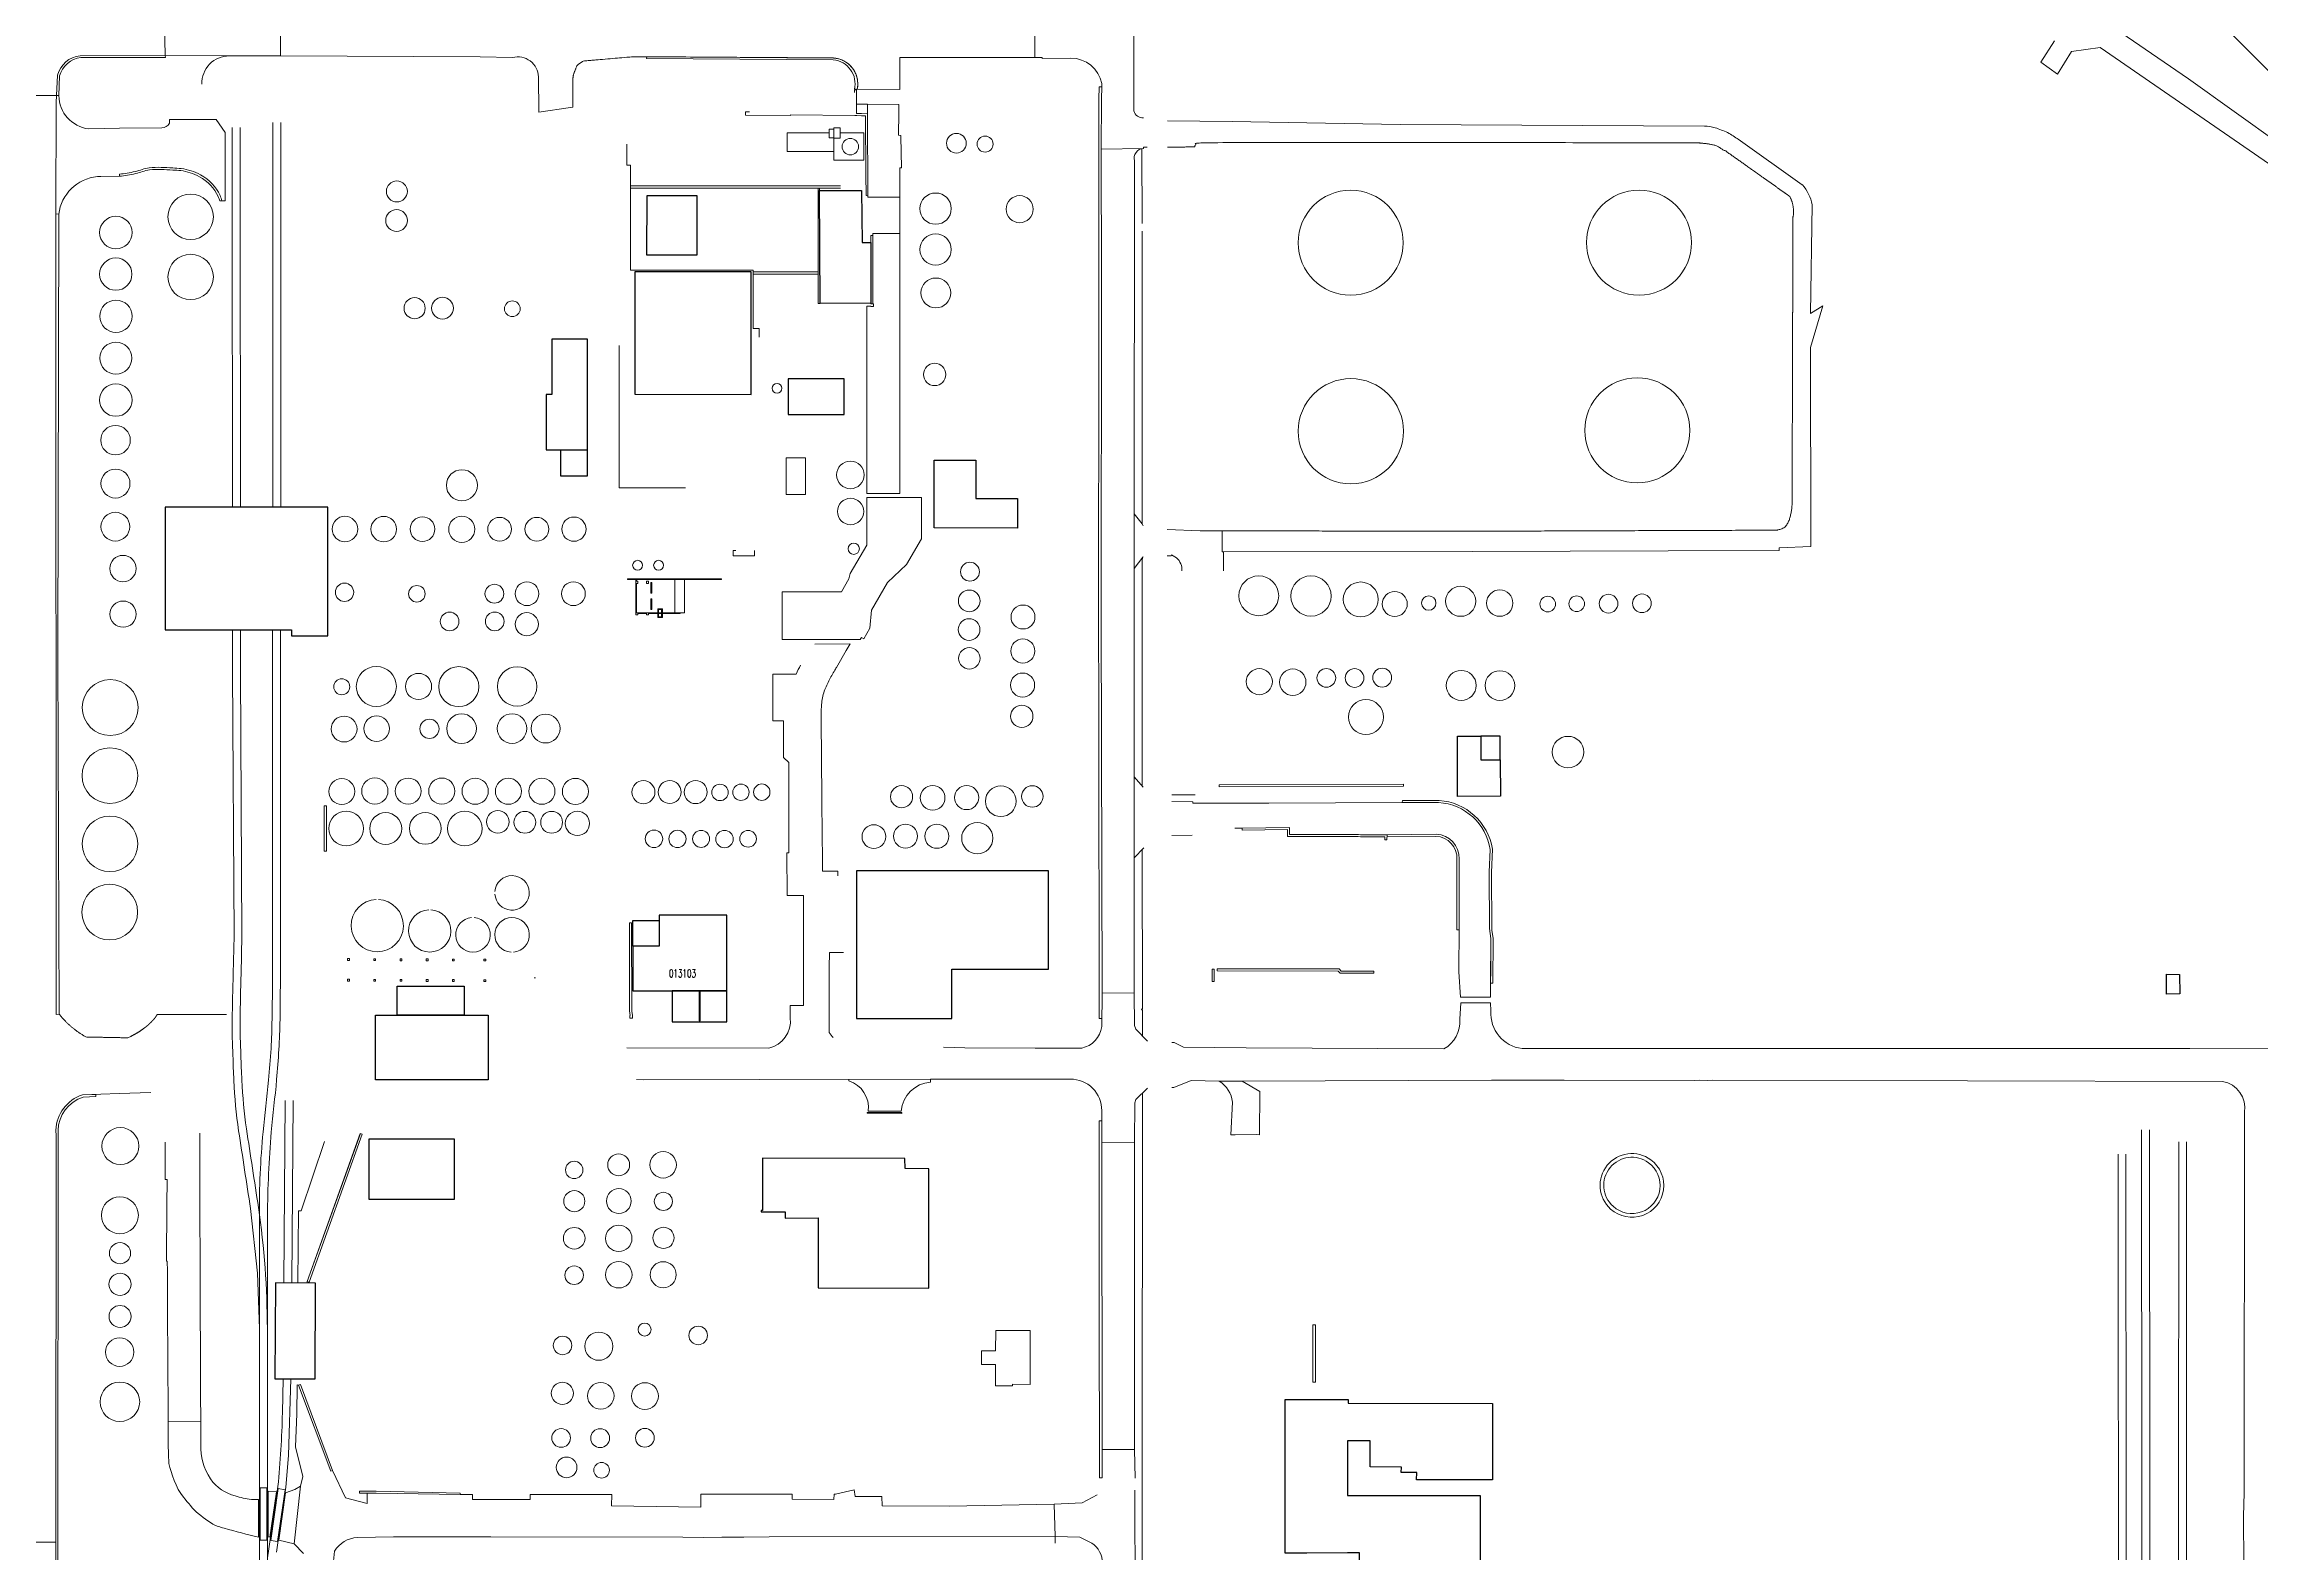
# Model space of a CAD drawing. Header units: millimetres. Extents: x 0 to 840, y 0 to 594.
# Drawn here: x 747.36 to 772.71, y 184.34 to 201.6 of the extents above; entities that cross this region are included whole.
import ezdxf

# ---------------------------------------------------------------- set-up
doc = ezdxf.new("R2010")
doc.units = ezdxf.units.MM
doc.layers.add('AC-0000-BESTAAND-co-06', color=1, linetype='Continuous')
doc.styles.add('Style-STANDARD', font='STANDARD.shx')

msp = doc.modelspace()

# ---------------------------------------------------------------- linework, layer by layer
at = {"layer": 'AC-0000-BESTAAND-co-06', "linetype": 'Continuous', "lineweight": 13, "transparency": 33554687}
for p, q in [((750.061, 201.467), (750.062, 201.831)), ((758.693, 201.814), (758.692, 201.449)), ((770.204, 201.395), (770.36, 201.639)), ((770.883, 201.562), (770.554, 201.518)), ((747.769, 201.47), (748.74, 201.473)), ((770.204, 201.395), (770.396, 201.257)), ((770.554, 201.518), (770.396, 201.257)), ((747.498, 201.013), (747.098, 201.013)), ((749.973, 196.303), (749.973, 200.707)), ((750.064, 196.303), (750.064, 200.707)), ((759.452, 200.401), (759.935, 200.408)), ((766.743, 200.513), (767.475, 199.992)), ((759.921, 196.11), (759.929, 196.093)), ((759.929, 196.093), (759.934, 196.094)), ((759.929, 195.73), (759.93, 195.734)), ((759.93, 195.734), (759.933, 195.734)), ((755.108, 195.482), (754.034, 195.482)), ((754.128, 195.473), (754.128, 195.069)), ((754.137, 195.473), (754.137, 195.453)), ((754.295, 195.482), (754.663, 195.482)), ((754.573, 195.473), (754.573, 195.093)), ((754.686, 195.093), (754.686, 195.473)), ((755.108, 195.482), (755.108, 195.473)), ((754.137, 195.429), (754.137, 195.093)), ((754.299, 195.439), (754.299, 195.317)), ((754.311, 195.439), (754.299, 195.439)), ((754.311, 195.317), (754.299, 195.317)), ((754.299, 195.254), (754.311, 195.254)), ((754.299, 195.254), (754.299, 195.132)), ((754.311, 195.439), (754.311, 195.317)), ((754.311, 195.254), (754.311, 195.132)), ((754.152, 195.093), (754.624, 195.093)), ((754.152, 195.084), (754.248, 195.084)), ((754.161, 195.093), (754.363, 195.093)), ((754.299, 195.141), (754.299, 195.196)), ((754.311, 195.132), (754.299, 195.132)), ((754.432, 195.138), (754.378, 195.138)), ((754.378, 195.138), (754.378, 195.093)), ((754.378, 195.084), (754.378, 195.039)), ((754.378, 195.039), (754.432, 195.039)), ((754.423, 195.099), (754.423, 195.093)), ((754.432, 195.093), (754.432, 195.138)), ((754.432, 195.039), (754.432, 195.084)), ((754.624, 195.093), (754.686, 195.093)), ((755.817, 193.856), (755.697, 193.856)), ((755.817, 193.856), (755.817, 193.436)), ((755.817, 193.436), (755.879, 193.377)), ((755.879, 193.377), (755.879, 192.345)), ((760.492, 192.545), (760.26, 192.544)), ((763.546, 190.981), (763.564, 190.693)), ((759.463, 190.74), (759.831, 190.737)), ((763.564, 190.693), (763.909, 190.693)), ((756.564, 189.751), (756.565, 189.735)), ((757.501, 189.718), (757.501, 189.752)), ((761.266, 189.612), (761.064, 189.731)), ((750.115, 189.509), (750.1, 187.422)), ((750.206, 189.509), (750.191, 187.421)), ((761.265, 189.118), (761.266, 189.612)), ((759.46, 189.03), (759.834, 189.034)), ((749.798, 187.534), (749.719, 188.272)), ((750.261, 187.421), (750.266, 188.247)), ((749.149, 185.832), (748.776, 185.834)), ((759.463, 185.514), (759.833, 185.513)), ((758.913, 184.888), (758.925, 184.519)), ((747.492, 182.99), (747.491, 184.453))]:
    msp.add_line(p, q, dxfattribs=at)
at = {"layer": 'AC-0000-BESTAAND-co-06', "linetype": 'Continuous', "lineweight": 30, "transparency": 33554687}
for p, q in [((755.872, 197.769), (755.872, 197.364)), ((753.265, 196.958), (753.575, 196.958))]:
    msp.add_line(p, q, dxfattribs=at)
at = {"layer": 'AC-0000-BESTAAND-co-06', "linetype": 'Continuous', "lineweight": 0, "transparency": 33554687}
msp.add_line((752.981, 190.912), (752.965, 190.912), dxfattribs=at)
at = {"layer": 'AC-0000-BESTAAND-co-06', "linetype": 'Continuous', "lineweight": 13, "transparency": 33554687, "flags": 128}
for points in [[(759.937, 200.758, -0.36579), (759.827, 200.837), (759.827, 200.837), (759.828, 202.64), (759.82, 204.37)], [(747.498, 201.013), (747.51, 201.246), (747.51, 201.246, -0.311237), (747.769, 201.47)], [(749.163, 201.144, -0.430719), (749.475, 201.467), (749.475, 201.467), (750.061, 201.467), (752.345, 201.455), (752.717, 201.449), (752.717, 201.449, -0.480429), (753.014, 201.227), (753.014, 201.227), (753.014, 201.227), (753.017, 200.833), (753.017, 200.822), (753.379, 200.875)], [(759.459, 201.115), (759.459, 201.15, 0.366024), (759.105, 201.441), (759.105, 201.441), (758.779, 201.439), (758.779, 201.449), (757.15, 201.449), (757.15, 201.082)], [(759.459, 201.115), (759.457, 200.971), (759.452, 200.401), (759.455, 198.899), (759.456, 198.819), (759.452, 194.998), (759.463, 190.74), (759.458, 190.355), (759.458, 190.355, -0.332529), (759.23, 190.11), (759.23, 190.11), (758.698, 190.11), (757.893, 190.113), (757.65, 190.119)], [(747.867, 200.632, -0.374238), (747.525, 201.014), (747.525, 201.014), (747.498, 201.013), (747.496, 200.936), (747.492, 199.658), (747.493, 190.494), (747.53, 190.497)], [(749.391, 199.807), (749.427, 199.807), (749.427, 200.513), (749.43, 200.589), (749.324, 200.74), (748.791, 200.74), (748.791, 200.696), (748.791, 200.696, -0.218609), (748.705, 200.643), (748.705, 200.643), (748.221, 200.64), (747.867, 200.632)], [(759.984, 190.19), (759.848, 190.326), (759.834, 190.366), (759.831, 190.737), (759.829, 195.6), (759.829, 196.094), (759.832, 200.268), (759.832, 200.268, -0.466173), (759.935, 200.408)], [(747.492, 199.658), (747.524, 199.655), (747.524, 199.655, -0.352672), (747.966, 200.086)], [(760.207, 195.746), (760.252, 195.744), (760.256, 195.757), (760.315, 195.722), (760.315, 195.722, -0.231725), (760.377, 195.573)], [(756.013, 194.493, 0.031557), (755.963, 194.39), (755.963, 194.39), (755.89, 194.39), (755.697, 194.39), (755.697, 193.856)], [(763.909, 190.693), (763.911, 191.168), (763.913, 191.362), (763.897, 191.478), (763.894, 192.122), (763.905, 192.382), (763.905, 192.382, 0.350985), (763.314, 192.92), (763.314, 192.92), (762.898, 192.922), (761.369, 192.914)], [(762.724, 192.552), (763.288, 192.557), (763.288, 192.557, -0.413647), (763.548, 192.276), (763.548, 192.276), (763.547, 191.487), (763.546, 190.981)], [(752.514, 191.871), (752.514, 191.871), (752.514, 191.871, 0.374774), (752.699, 191.689), (752.699, 191.689), (752.729, 191.69), (752.729, 191.69, 2.154418), (752.514, 191.901), (752.514, 191.901), (752.514, 191.901)], [(754.025, 190.112), (755.649, 190.108), (755.649, 190.108, 0.379442), (755.895, 190.455)], [(763.568, 190.626), (763.556, 190.439), (763.556, 190.439, -0.283742), (763.375, 190.099), (763.375, 190.099), (761.112, 190.112), (760.394, 190.121), (760.287, 190.175), (760.259, 190.175)], [(763.908, 190.626), (763.913, 190.534), (763.913, 190.534, 0.401278), (764.269, 190.104), (764.269, 190.104), (771.908, 190.105), (773.248, 190.108), (780.008, 190.105), (781.375, 190.102), (782.119, 190.104), (782.119, 189.721), (782.095, 189.721), (782.095, 189.384)], [(756.565, 189.735, -0.361925), (756.786, 189.388), (756.786, 189.388), (757.164, 189.386), (757.164, 189.386, -0.376047), (757.501, 189.718)], [(758.701, 189.752), (759.099, 189.754), (759.099, 189.754, -0.423193), (759.458, 189.393), (759.458, 189.393), (759.46, 189.03), (759.463, 185.514), (759.462, 185.191)], [(772.536, 176.408), (772.532, 176.864), (772.532, 176.926), (772.535, 179.407), (772.532, 180.432), (772.537, 181.33), (772.533, 183.635), (772.525, 184.75), (772.532, 185.018), (772.535, 189.374), (772.535, 189.374, 0.406558), (772.284, 189.728), (772.284, 189.728), (766.446, 189.741), (766.388, 189.74), (766.294, 189.741), (766.236, 189.74), (764.75, 189.742), (763.918, 189.742), (761.064, 189.731), (760.801, 189.732), (760.484, 189.738), (760.284, 189.659), (760.259, 189.658)], [(760.801, 189.732, -0.239697), (760.954, 189.49), (760.954, 189.49), (760.936, 189.117)], [(747.492, 182.99), (747.491, 184.453), (747.494, 189.103), (747.492, 189.17), (747.492, 189.17), (747.492, 189.17, -0.315855), (747.794, 189.573), (747.794, 189.573), (747.949, 189.578), (747.948, 189.554), (747.802, 189.549), (747.802, 189.549, 0.315855), (747.516, 189.166), (747.517, 189.069), (747.515, 184.453), (747.515, 184.453), (747.516, 182.99)], [(747.492, 189.17, -0.315855), (747.794, 189.573), (747.794, 189.573), (748.217, 189.588), (748.576, 189.602)], [(749.82, 186.901), (749.822, 188.191), (749.822, 188.191, -0.028792), (749.863, 189.15)], [(749.912, 186.9), (749.912, 188.193), (749.912, 188.193, -0.016421), (749.954, 189.148)], [(771.477, 173.69, -0.039725), (771.37, 175.162), (771.37, 175.162), (771.37, 175.44), (771.369, 176.685), (771.357, 189.175)], [(771.567, 173.703, -0.041676), (771.461, 175.162), (771.461, 175.162), (771.461, 175.44), (771.46, 176.682), (771.447, 189.175)], [(765.282, 188.267, -0.951323), (765.741, 188.831), (765.741, 188.831, -1.054319), (765.282, 188.267)], [(771.146, 176.018, -0.039257), (771.099, 176.7), (771.099, 176.7), (771.09, 188.893)], [(771.235, 176.028, -0.035788), (771.19, 176.719), (771.19, 176.719), (771.179, 188.893)], [(765.31, 188.298, -0.951508), (765.716, 188.797), (765.716, 188.797, -1.054525), (765.31, 188.298)], [(749.925, 184.35), (750.032, 185.091), (750.032, 185.091, 0.020675), (750.083, 185.934), (750.083, 185.934), (750.091, 186.323)], [(750.646, 184.006), (750.68, 184.35), (750.68, 184.35, -0.243491), (750.941, 184.507), (750.941, 184.507), (751.356, 184.514), (751.437, 184.513), (752.389, 184.514), (752.468, 184.513), (754.666, 184.509), (754.901, 184.508), (755.111, 184.51), (755.362, 184.512), (755.654, 184.516), (758.925, 184.519), (758.925, 184.442), (758.925, 184.519), (759.207, 184.511)], [(759.207, 184.511), (759.344, 184.442, -0.254235), (759.467, 184.215), (759.466, 184.215), (759.467, 184.109), (759.468, 183.984), (759.471, 181.014), (759.474, 178.044), (759.475, 176.396), (759.457, 176.193)]]:
    msp.add_lwpolyline(points, format="xyb", dxfattribs=at)
for points in [[(770.581, 203.535), (774.419, 199.68), (774.402, 199.51), (773.841, 199.872), (772.941, 200.459), (771.894, 201.204), (770.841, 201.928)], [(749.475, 201.467), (748.74, 201.473), (748.735, 201.834)], [(776.853, 197.692), (776.447, 197.899), (775.685, 198.342), (774.891, 198.827), (774.347, 199.211), (773.953, 199.465), (773.384, 199.84), (770.883, 201.562)], [(757.15, 201.082), (757.15, 201.449), (758.779, 201.449), (758.779, 201.439)], [(756.656, 200.786), (756.708, 200.783), (756.756, 200.781), (756.759, 200.108), (756.762, 199.868), (756.784, 199.867), (756.779, 200.806), (756.71, 200.807), (756.654, 200.81), (756.654, 201.081), (756.63, 201.081), (756.63, 201.05)], [(756.654, 201.081), (756.654, 200.914), (756.778, 200.914)], [(756.664, 201.085), (757.15, 201.082)], [(753.38, 200.875), (753.406, 200.879)], [(755.428, 200.826), (755.383, 200.826), (755.381, 200.788), (755.899, 200.784), (755.899, 200.792), (756.632, 200.786), (756.656, 200.786)], [(757.137, 200.912), (756.778, 200.914), (756.779, 200.806), (756.784, 199.867), (756.784, 199.851)], [(757.132, 200.559), (757.132, 200.586), (757.136, 200.788), (757.137, 200.912)], [(749.511, 196.303), (749.509, 199.791), (749.51, 200.647)], [(749.602, 196.303), (749.6, 199.79), (749.601, 200.647)], [(756.395, 200.531), (756.341, 200.531), (756.341, 200.585)], [(756.395, 200.644), (756.395, 200.372)], [(756.395, 200.525), (756.465, 200.525), (756.465, 200.585)], [(757.132, 200.559), (757.161, 200.558), (757.161, 200.544), (757.166, 200.188)], [(760.21, 200.724), (760.211, 200.724), (760.953, 200.717), (762.875, 200.683), (766.358, 200.663)], [(754.026, 200.459), (754.026, 200.217), (754.067, 200.217), (754.066, 199.015), (755.471, 199.015), (755.472, 198.977), (755.471, 198.346), (755.539, 198.346), (755.539, 198.249)], [(759.919, 200.408), (759.922, 199.549)], [(759.935, 200.408), (759.936, 200.422), (759.979, 200.422)], [(747.966, 200.086), (748.005, 200.087), (748.219, 200.09), (748.218, 200.114)], [(757.148, 199.85), (757.147, 200.187), (757.166, 200.188)], [(756.469, 199.979), (754.067, 199.979)], [(756.47, 199.955), (754.067, 199.955)], [(756.214, 199.955), (756.214, 198.633), (756.238, 198.633)], [(756.231, 199.955), (756.231, 199.925)], [(757.147, 199.436), (757.148, 199.85), (756.784, 199.851)], [(767.588, 199.764), (767.569, 198.518), (767.712, 198.608), (767.57, 198.131), (767.571, 195.852), (767.21, 195.836), (767.211, 195.807), (765.941, 195.803), (763.696, 195.794), (760.853, 195.789), (760.835, 195.79)], [(756.839, 199.411), (756.815, 199.411), (756.815, 199.333), (756.815, 198.636), (756.815, 198.628), (756.839, 198.628), (756.839, 199.411)], [(759.922, 199.463), (759.921, 196.11)], [(755.472, 198.994), (756.214, 198.994)], [(755.472, 198.97), (756.214, 198.97)], [(747.103, 198.038), (747.1, 190.447), (747.105, 189.546), (747.105, 189.377), (747.073, 189.343), (747.071, 184.453), (747.491, 184.453), (747.494, 189.103), (747.492, 189.17)], [(759.921, 196.11), (759.83, 196.227)], [(760.209, 196.047), (760.587, 196.03), (760.837, 196.03), (760.835, 195.79), (760.853, 195.789), (760.854, 195.574)], [(755.486, 195.745), (755.24, 195.745), (755.24, 195.805), (755.27, 195.805)], [(755.486, 195.805), (755.486, 195.745)], [(759.929, 195.73), (759.829, 195.6)], [(759.93, 195.734), (759.92, 195.697), (759.92, 193.108)], [(755.108, 195.473), (754.034, 195.473), (754.034, 195.482)], [(754.272, 195.084), (754.634, 195.084), (754.634, 195.093)], [(749.511, 194.896), (749.511, 194.567), (749.511, 194.423)], [(749.602, 194.896), (749.602, 194.567), (749.602, 194.423)], [(749.971, 194.896), (749.971, 194.585), (749.971, 194.424)], [(750.062, 194.896), (750.061, 194.582), (750.061, 194.424)], [(756.422, 194.466), (756.535, 194.661), (756.58, 194.737), (756.175, 194.735)], [(749.52, 190.96), (749.53, 191.396), (749.511, 194.423)], [(749.61, 190.96), (749.62, 191.396), (749.602, 194.423)], [(749.97, 190.946), (749.969, 191.645), (749.971, 194.424)], [(750.06, 190.944), (750.06, 191.645), (750.061, 194.424)], [(759.931, 193.096), (759.83, 193.213)], [(760.262, 193.008), (760.527, 193.008)], [(760.262, 192.934), (760.502, 192.93), (760.503, 192.912), (760.527, 192.912), (760.709, 192.914), (761.369, 192.914)], [(762.724, 192.552), (762.418, 192.552), (762.396, 192.555), (762.332, 192.556), (762.159, 192.556), (761.607, 192.556), (761.607, 192.636), (761.064, 192.628), (760.983, 192.627)], [(755.879, 192.345), (755.856, 192.345), (755.859, 191.856), (756.045, 191.855), (756.046, 191.353), (756.046, 190.596), (755.895, 190.596), (755.895, 190.455)], [(759.941, 192.4), (759.83, 192.286)], [(759.921, 192.38), (759.925, 190.56), (759.919, 190.559), (759.914, 190.546), (759.925, 190.546), (759.926, 190.248)], [(763.568, 190.626), (763.908, 190.626)], [(758.701, 189.752), (757.501, 189.752), (755.546, 189.749), (754.219, 189.747), (754.135, 189.75)], [(759.982, 189.649), (759.849, 189.52), (759.836, 189.481), (759.834, 189.034), (759.833, 185.513), (759.842, 185.184)], [(759.915, 176.208), (759.924, 189.593)], [(750.389, 187.43), (750.365, 187.439), (750.976, 189.133), (750.977, 189.133)], [(750.975, 189.131), (750.365, 187.439), (750.365, 187.42)], [(750.977, 189.133), (750.997, 189.123), (750.389, 187.43)], [(759.429, 189.278), (759.459, 189.278)], [(759.459, 189.278), (759.429, 189.278), (759.431, 187.171), (759.432, 185.191), (759.462, 185.191)], [(760.936, 189.117), (760.984, 189.117), (761.224, 189.12), (761.265, 189.118)], [(750.266, 188.247), (750.297, 188.247), (750.564, 189.038)], [(771.782, 189.037), (771.781, 184.532), (771.783, 183.082)], [(771.874, 183.081), (771.873, 184.535), (771.873, 189.037)], [(749.825, 158.685), (749.825, 164.221), (749.83, 165.158), (749.833, 166.091), (749.824, 175.935), (749.823, 175.983), (749.822, 176.068), (749.819, 177.378), (749.819, 177.558), (749.818, 178.955), (749.82, 182.938), (749.82, 186.901), (749.798, 187.534)], [(749.916, 158.685), (749.915, 164.218), (749.921, 165.163), (749.922, 166.085), (749.913, 175.936), (749.914, 175.98), (749.913, 176.068), (749.91, 177.563), (749.91, 178.851), (749.909, 178.955), (749.912, 182.938), (749.912, 186.9)], [(750.016, 184.337), (750.122, 185.081), (750.154, 185.444), (750.181, 186.323)], [(750.318, 185.206), (750.233, 185.545), (750.247, 185.924), (750.254, 186.253), (750.268, 186.252), (750.636, 185.266), (750.658, 185.275)], [(750.658, 185.275), (750.291, 186.26), (750.268, 186.252), (750.636, 185.266), (750.658, 185.275)], [(749.905, 184.476), (749.829, 184.476), (749.828, 185.074), (749.906, 185.074), (749.905, 184.476)], [(750.028, 184.46), (749.952, 184.473), (750.035, 185.066), (750.113, 185.053), (750.028, 184.46)], [(750.318, 185.206), (750.292, 185.095), (750.226, 185.055), (750.12, 185.017), (750.041, 184.475), (750.216, 184.434), (750.325, 184.324)], [(750.216, 184.434), (750.292, 185.095)], [(759.407, 184.994), (759.234, 184.902), (758.913, 184.888), (757.718, 184.866), (756.946, 184.869), (756.944, 184.975), (756.639, 184.975), (756.625, 185.052), (756.412, 185.001), (756.396, 185.001), (756.395, 184.942), (755.917, 184.944), (755.917, 185.001), (754.87, 185.001), (754.872, 184.855), (753.849, 184.868), (753.852, 185), (752.919, 185), (752.919, 184.941), (752.258, 184.942), (752.259, 185), (752.119, 185), (751.156, 185.015), (751.052, 185.014), (751.054, 184.895), (750.804, 184.959), (750.658, 185.275)], [(749.941, 184.512), (749.921, 184.515), (749.919, 185.037), (750.015, 185.031), (749.941, 184.512)], [(752.119, 185), (751.156, 185.015), (751.052, 185.014), (750.967, 185.013), (750.965, 185.038), (751.051, 185.038), (751.157, 185.038), (752.119, 185.015), (752.119, 185)], [(759.961, 175.968), (759.915, 175.968), (759.915, 176.208), (759.833, 176.208), (759.835, 176.591), (759.84, 180.26), (759.842, 183.859), (759.837, 184.987), (759.838, 185.047)]]:
    msp.add_lwpolyline(points, dxfattribs=at)
for points in [[(747.778, 201.448), (748.745, 201.449), (748.74, 201.473), (747.769, 201.47), (747.769, 201.47, 0.311237), (747.51, 201.246), (747.51, 201.246), (747.498, 201.013), (747.525, 201.014), (747.533, 201.238), (747.533, 201.238, -0.311237), (747.778, 201.448)], [(756.661, 201.085), (756.628, 201.085, 0.458754), (756.387, 201.423), (756.387, 201.423), (754.251, 201.437), (754.254, 201.458), (756.389, 201.443), (756.389, 201.443, -0.460741)], [(763.905, 192.382, 0.350985), (763.314, 192.92), (763.314, 192.92), (762.898, 192.922), (762.9, 192.943), (763.319, 192.944), (763.319, 192.944, -0.350985), (763.929, 192.387), (763.929, 192.387), (763.918, 192.121), (763.921, 191.48), (763.924, 191.461), (763.937, 191.363), (763.933, 190.852), (763.909, 190.852), (763.913, 191.362), (763.897, 191.478), (763.894, 192.122), (763.905, 192.382), (763.905, 192.382)], [(763.283, 192.533, -0.413647), (763.524, 192.272), (763.524, 192.272), (763.523, 191.487), (763.523, 191.462), (763.547, 191.462), (763.547, 191.487), (763.548, 192.276), (763.548, 192.276, 0.413647), (763.288, 192.557), (763.288, 192.557), (762.724, 192.552), (762.724, 192.528), (763.283, 192.533), (763.283, 192.533)]]:
    msp.add_lwpolyline(points, format="xyb", close=True, dxfattribs=at)
at = {"layer": 'AC-0000-BESTAAND-co-06', "linetype": 'Continuous', "lineweight": 0, "transparency": 33554687, "flags": 128}
for points in [[(759.459, 190.449), (759.429, 190.449), (759.425, 193.858), (759.425, 193.918), (759.422, 195.123), (759.425, 198.039), (759.427, 200.971), (759.429, 201.115), (759.459, 201.115)], [(753.936, 198.153), (753.936, 196.521), (754.273, 196.524), (754.573, 196.524), (754.696, 196.523)]]:
    msp.add_lwpolyline(points, dxfattribs=at)
at = {"layer": 'AC-0000-BESTAAND-co-06', "linetype": 'Continuous', "lineweight": 13, "transparency": 33554687, "flags": 128}
for points in [[(755.858, 200.585), (756.341, 200.585), (756.341, 200.63), (756.395, 200.63), (756.395, 200.644), (756.465, 200.644), (756.465, 200.585), (756.738, 200.585), (756.738, 200.273), (756.395, 200.273), (756.395, 200.372), (755.858, 200.372)], [(747.492, 199.658), (747.524, 199.655), (747.514, 194.662), (747.514, 194.589), (747.53, 190.497), (747.493, 190.494)], [(756.839, 199.436), (757.147, 199.436), (757.147, 196.458), (756.769, 196.458), (756.769, 198.603), (756.816, 198.603), (756.816, 198.598), (756.846, 198.598), (756.846, 198.628), (756.839, 198.628)], [(756.068, 196.866), (755.848, 196.866), (755.848, 196.448), (756.068, 196.448)], [(757.398, 196.411), (756.769, 196.411), (756.769, 195.866), (756.582, 195.543), (756.566, 195.48), (756.481, 195.333), (755.802, 195.333), (755.802, 194.785), (756.693, 194.785), (756.708, 194.81), (756.735, 194.795), (756.805, 194.915), (756.824, 195.123), (757.009, 195.439), (757.224, 195.647), (757.398, 195.939)], [(754.128, 195.429), (754.152, 195.429), (754.152, 195.453), (754.128, 195.453)], [(754.248, 195.429), (754.272, 195.429), (754.272, 195.453), (754.248, 195.453)], [(754.128, 195.069), (754.152, 195.069), (754.152, 195.093), (754.128, 195.093)], [(754.248, 195.069), (754.272, 195.069), (754.272, 195.093), (754.248, 195.093)], [(754.387, 195.093), (754.423, 195.093), (754.423, 195.129), (754.387, 195.129)], [(754.387, 195.048), (754.423, 195.048), (754.423, 195.084), (754.387, 195.084)], [(750.561, 192.363), (750.586, 192.363), (750.586, 192.883), (750.561, 192.883)], [(761.064, 192.604), (761.583, 192.612), (761.583, 192.532), (762.182, 192.532), (762.309, 192.532), (762.394, 192.531), (762.418, 192.528), (762.699, 192.529), (762.699, 192.494), (762.723, 192.494), (762.724, 192.552), (762.418, 192.552), (762.396, 192.555), (762.332, 192.556), (762.159, 192.556), (761.607, 192.556), (761.607, 192.636), (761.064, 192.628)], [(754.091, 190.452), (754.06, 190.452), (754.06, 190.482), (754.063, 190.482), (754.056, 190.534), (754.055, 191.545), (754.079, 191.545), (754.081, 190.533), (754.088, 190.482), (754.091, 190.482)], [(750.829, 191.133), (750.85, 191.133), (750.85, 191.112), (750.829, 191.112)], [(750.829, 190.897), (750.85, 190.897), (750.85, 190.876), (750.829, 190.876)], [(751.129, 191.132), (751.15, 191.132), (751.15, 191.111), (751.129, 191.111)], [(751.129, 190.896), (751.15, 190.896), (751.15, 190.875), (751.129, 190.875)], [(751.429, 191.131), (751.45, 191.131), (751.45, 191.11), (751.429, 191.11)], [(751.429, 190.895), (751.45, 190.895), (751.45, 190.874), (751.429, 190.874)], [(751.729, 191.13), (751.75, 191.13), (751.75, 191.109), (751.729, 191.109)], [(751.729, 190.894), (751.75, 190.894), (751.75, 190.873), (751.729, 190.873)], [(752.029, 191.129), (752.05, 191.129), (752.05, 191.108), (752.029, 191.108)], [(752.029, 190.893), (752.05, 190.893), (752.05, 190.872), (752.029, 190.872)], [(752.389, 191.128), (752.41, 191.128), (752.41, 191.107), (752.389, 191.107)], [(752.389, 190.892), (752.41, 190.892), (752.41, 190.871), (752.389, 190.871)], [(760.723, 191.013), (760.747, 191.013), (760.747, 190.872), (760.723, 190.872)], [(762.572, 190.99), (762.572, 190.966), (762.188, 190.967), (762.164, 190.991), (760.778, 190.992), (760.778, 191.016), (762.174, 191.015), (762.198, 190.991)], [(757.17, 189.37), (756.774, 189.373), (756.774, 189.372), (756.774, 189.364), (756.774, 189.364), (757.17, 189.361), (757.17, 189.361), (757.17, 189.37)], [(758.639, 186.877), (758.246, 186.877), (758.245, 186.644), (758.083, 186.644), (758.082, 186.487), (758.245, 186.488), (758.242, 186.261), (758.242, 186.242), (758.248, 186.242), (758.437, 186.242), (758.437, 186.261), (758.638, 186.26), (758.639, 186.263)], [(761.906, 186.283), (761.876, 186.283), (761.876, 186.943), (761.906, 186.943)]]:
    msp.add_lwpolyline(points, close=True, dxfattribs=at)
at = {"layer": 'AC-0000-BESTAAND-co-06', "linetype": 'Continuous', "lineweight": 30, "transparency": 33554687, "flags": 128}
for points in [[(754.255, 199.187), (754.256, 199.871), (754.827, 199.871), (754.826, 199.187), (754.255, 199.187)], [(756.815, 199.333), (756.815, 198.636), (756.238, 198.633), (756.231, 199.925), (756.47, 199.926), (756.711, 199.927), (756.719, 199.333), (756.815, 199.333)], [(754.116, 198.995), (754.117, 197.595), (755.447, 197.593), (755.447, 198.994), (754.116, 198.995)], [(755.872, 197.364), (756.512, 197.364), (756.512, 197.769), (755.872, 197.769)], [(758.493, 196.402), (758.493, 196.063), (757.543, 196.066), (757.542, 196.403), (757.541, 196.841), (758.018, 196.84), (758.018, 196.402), (758.493, 196.402)], [(748.742, 194.896), (750.188, 194.896), (750.188, 194.83), (750.604, 194.83), (750.604, 196.303), (748.742, 196.303), (748.742, 194.896)], [(763.798, 193.68), (763.798, 193.41), (764.019, 193.41), (764.02, 192.992), (763.53, 192.99), (763.528, 193.68), (763.798, 193.68)], [(763.798, 193.41), (764.019, 193.41), (764.019, 193.68), (763.798, 193.68)], [(756.653, 192.139), (756.653, 190.448), (757.745, 190.447), (757.745, 191.011), (758.85, 191.012), (758.85, 192.138), (756.653, 192.139)], [(754.094, 191.276), (754.094, 191.569), (754.395, 191.569)], [(771.643, 190.956), (771.793, 190.952), (771.796, 190.731), (771.644, 190.728), (771.643, 190.956)], [(755.578, 188.851), (755.578, 188.25), (755.56, 188.25), (755.56, 188.236), (755.838, 188.236), (755.838, 188.164), (756.214, 188.165), (756.215, 187.363), (757.481, 187.362), (757.482, 188.728), (757.208, 188.731), (757.207, 188.847), (755.578, 188.851)], [(750.006, 187.422), (749.998, 186.324), (750.459, 186.322), (750.463, 187.419), (750.006, 187.422)], [(761.556, 184.328), (761.558, 186.086), (762.277, 186.088), (762.277, 186.043), (763.932, 186.04), (763.93, 185.166), (763.302, 185.167), (763.062, 185.168), (763.063, 185.252), (762.887, 185.252), (762.888, 185.313), (762.531, 185.314), (762.531, 185.614), (762.272, 185.614), (762.272, 184.986), (763.791, 184.986), (763.79, 183.33), (762.406, 183.33), (762.408, 184.332), (762.271, 184.331), (761.804, 184.327), (761.618, 184.328), (761.556, 184.328)]]:
    msp.add_lwpolyline(points, dxfattribs=at)
for points in [[(753.575, 198.225), (753.167, 198.225), (753.167, 197.591), (753.101, 197.591), (753.101, 196.958), (753.265, 196.958), (753.265, 196.661), (753.575, 196.661)], [(755.17, 191.629), (754.395, 191.629), (754.395, 191.276), (754.094, 191.276), (754.094, 190.763), (755.17, 190.763)], [(751.395, 190.818), (752.162, 190.82), (752.162, 190.486), (751.395, 190.486)], [(755.17, 190.763), (754.545, 190.763), (754.545, 190.41), (755.17, 190.41)], [(754.863, 190.763), (754.852, 190.763), (754.852, 190.422), (754.863, 190.422)], [(751.147, 190.486), (752.436, 190.486), (752.436, 189.746), (751.147, 189.746)], [(752.05, 188.376), (751.076, 188.376), (751.076, 189.072), (752.048, 189.071)]]:
    msp.add_lwpolyline(points, close=True, dxfattribs=at)
at = {"layer": 'AC-0000-BESTAAND-co-06', "linetype": 'Continuous', "lineweight": 0, "transparency": 33554687, "flags": 128}
msp.add_lwpolyline([(762.911, 193.132), (762.91, 193.108), (760.802, 193.1), (760.802, 193.124)], close=True, dxfattribs=at)
at = {"layer": 'AC-0000-BESTAAND-co-06', "linetype": 'Continuous', "lineweight": 13, "transparency": 33554687}
for centre, radius in [((756.582, 200.429), 0.094), ((757.796, 200.468), 0.113), ((758.124, 200.458), 0.0917), ((751.393, 199.916), 0.12), ((749.033, 199.626), 0.26), ((757.558, 199.719), 0.179), ((758.519, 199.713), 0.155), ((762.307, 199.329), 0.601), ((765.607, 199.33), 0.601), ((748.178, 199.445), 0.186), ((751.39, 199.583), 0.125), ((757.558, 199.251), 0.179), ((748.177, 198.969), 0.185), ((749.033, 198.937), 0.26), ((757.561, 198.754), 0.171), ((748.179, 198.487), 0.185), ((751.596, 198.579), 0.121), ((751.915, 198.58), 0.125), ((752.714, 198.573), 0.09), ((748.178, 198.008), 0.183), ((757.547, 197.821), 0.128), ((762.309, 197.171), 0.602), ((765.587, 197.181), 0.601), ((748.177, 197.528), 0.186), ((755.743, 197.662), 0.0566), ((748.174, 197.069), 0.169), ((748.173, 196.572), 0.166), ((752.138, 196.552), 0.178), ((756.583, 196.671), 0.158), ((748.172, 196.078), 0.165), ((756.585, 196.252), 0.151), ((750.799, 196.051), 0.146), ((751.243, 196.05), 0.146), ((751.686, 196.05), 0.141), ((752.136, 196.048), 0.15), ((752.569, 196.049), 0.136), ((752.995, 196.049), 0.136), ((753.419, 196.05), 0.139), ((748.259, 195.599), 0.151), ((756.621, 195.826), 0.065), ((754.148, 195.636), 0.057), ((754.388, 195.636), 0.057), ((757.951, 195.563), 0.108), ((761.256, 195.287), 0.228), ((761.853, 195.284), 0.231), ((748.26, 195.077), 0.15), ((750.794, 195.327), 0.105), ((751.622, 195.31), 0.0948), ((752.509, 195.311), 0.108), ((752.882, 195.311), 0.136), ((753.413, 195.311), 0.136), ((757.943, 195.229), 0.124), ((762.422, 195.246), 0.199), ((762.812, 195.193), 0.143), ((763.201, 195.204), 0.0825), ((763.566, 195.224), 0.172), ((764.013, 195.203), 0.151), ((764.562, 195.192), 0.0893), ((764.894, 195.196), 0.0899), ((765.258, 195.197), 0.107), ((765.64, 195.201), 0.107), ((751.997, 194.993), 0.107), ((752.513, 194.994), 0.107), ((752.88, 194.962), 0.132), ((757.941, 194.9), 0.124), ((758.558, 195.044), 0.137), ((757.944, 194.571), 0.123), ((758.556, 194.655), 0.138), ((751.158, 194.249), 0.229), ((752.101, 194.247), 0.229), ((752.769, 194.249), 0.226), ((761.262, 194.304), 0.149), ((761.645, 194.298), 0.151), ((762.029, 194.347), 0.107), ((762.352, 194.346), 0.107), ((762.668, 194.35), 0.108), ((748.113, 194.007), 0.32), ((750.762, 194.246), 0.0913), ((751.641, 194.249), 0.15), ((758.553, 194.265), 0.138), ((763.572, 194.261), 0.172), ((764.015, 194.259), 0.17), ((752.134, 193.766), 0.17), ((752.711, 193.767), 0.169), ((753.095, 193.767), 0.165), ((758.544, 193.907), 0.128), ((762.482, 193.899), 0.2), ((750.789, 193.762), 0.148), ((751.161, 193.766), 0.146), ((751.766, 193.764), 0.11), ((764.794, 193.498), 0.18), ((748.11, 193.228), 0.319), ((750.763, 193.046), 0.148), ((751.141, 193.052), 0.15), ((751.522, 193.051), 0.149), ((751.907, 193.051), 0.15), ((752.289, 193.05), 0.15), ((752.669, 193.049), 0.149), ((753.053, 193.049), 0.149), ((753.436, 193.048), 0.149), ((754.214, 193.039), 0.132), ((754.515, 193.04), 0.131), ((754.812, 193.04), 0.132), ((755.09, 193.036), 0.0942), ((755.33, 193.038), 0.0933), ((755.569, 193.039), 0.0936), ((757.168, 192.987), 0.127), ((757.524, 192.974), 0.141), ((757.913, 192.977), 0.138), ((758.304, 192.935), 0.176), ((758.664, 192.99), 0.123), ((748.11, 192.447), 0.318), ((750.813, 192.623), 0.198), ((751.265, 192.622), 0.183), ((751.718, 192.624), 0.182), ((752.17, 192.622), 0.198), ((752.549, 192.699), 0.129), ((752.858, 192.694), 0.125), ((753.164, 192.694), 0.125), ((753.459, 192.681), 0.139), ((756.852, 192.53), 0.136), ((757.214, 192.535), 0.137), ((757.572, 192.534), 0.138), ((754.335, 192.505), 0.0996), ((754.604, 192.504), 0.0988), ((754.874, 192.504), 0.0971), ((755.142, 192.502), 0.0994), ((755.412, 192.505), 0.0952), ((748.107, 191.666), 0.319), ((748.229, 188.988), 0.211), ((753.931, 188.773), 0.125), ((754.44, 188.773), 0.151), ((753.422, 188.714), 0.0993), ((748.224, 188.195), 0.211), ((753.423, 188.357), 0.121), ((753.933, 188.358), 0.142), ((754.443, 188.354), 0.104), ((748.225, 187.761), 0.121), ((753.423, 187.932), 0.124), ((753.932, 187.931), 0.151), ((754.444, 187.937), 0.122), ((753.422, 187.509), 0.106), ((753.932, 187.515), 0.152), ((754.441, 187.515), 0.149), ((748.226, 187.405), 0.127), ((748.226, 187.037), 0.126), ((753.704, 186.696), 0.161), ((754.228, 186.887), 0.0739), ((754.841, 186.82), 0.106), ((748.221, 186.629), 0.163), ((753.289, 186.705), 0.106), ((748.224, 186.06), 0.226), ((753.287, 186.157), 0.127), ((753.726, 186.128), 0.152), ((754.232, 186.126), 0.153), ((753.273, 185.646), 0.107), ((753.719, 185.644), 0.108), ((754.231, 185.648), 0.107), ((753.335, 185.309), 0.118), ((753.736, 185.277), 0.0894)]:
    msp.add_circle(centre, radius, dxfattribs=at)
at = {"layer": 'AC-0000-BESTAAND-co-06', "linetype": 'Continuous', "lineweight": 0, "transparency": 33554687}
msp.add_circle((758.035, 192.513), 0.179, dxfattribs=at)
at = {"layer": 'AC-0000-BESTAAND-co-06', "linetype": 'Continuous', "lineweight": 13, "transparency": 33554687, "extrusion": (0, 0, -1)}
msp.add_arc((-767.072, 199.651), 0.529, 139.798, 167.6911, dxfattribs=at)
at = {"layer": 'AC-0000-BESTAAND-co-06', "linetype": 'Continuous', "lineweight": 13, "transparency": 33554687}
for centre, radius, start, end in [((751.169, 191.511), 0.299, 92.2978, 87.7022), ((751.769, 191.451), 0.242, 92.8426, 87.1119), ((752.264, 191.406), 0.198, 94.3531, 85.6469), ((752.711, 191.406), 0.198, 275.2635, 266.5535), ((740.199, 186.877), 9.712, 0.1351, 8.3383)]:
    msp.add_arc(centre, radius, start, end, dxfattribs=at)
for points, weights, knots in [([(753.406, 200.879), (753.407, 200.988), (753.407, 201.098), (753.408, 201.207), (753.408, 201.248), (753.427, 201.287), (753.442, 201.326), (753.447, 201.34), (753.451, 201.355), (753.462, 201.364), (753.482, 201.378), (753.501, 201.393), (753.521, 201.408), (753.716, 201.425), (753.911, 201.442), (754.107, 201.459), (754.863, 201.454), (755.619, 201.449), (756.376, 201.444), (756.577, 201.44), (756.702, 201.282), (756.661, 201.085), (756.662, 201.085), (756.663, 201.085), (756.664, 201.085)], [1, 1, 1, 1, 1, 1, 1, 1, 1, 1, 1, 1, 1, 1, 1, 1, 1, 1, 1, 0.759668815813, 0.759668815813, 1, 1, 1, 1], [0, 0, 0, 0, 0.144408, 0.144408, 0.144408, 0.198799, 0.198799, 0.198799, 0.217626, 0.217626, 0.217626, 0.25, 0.25, 0.25, 0.375, 0.375, 0.375, 0.5, 0.5, 0.5, 0.75, 0.75, 0.75, 1, 1, 1, 1]), ([(760.837, 196.03), (761.787, 196.029), (762.738, 196.028), (763.689, 196.026), (764.854, 196.03), (766.019, 196.034), (767.184, 196.038), (767.206, 196.044), (767.269, 196.057), (767.29, 196.09), (767.305, 196.114), (767.32, 196.139), (767.329, 196.165), (767.346, 196.22), (767.358, 196.291), (767.358, 196.346), (767.362, 197.433), (767.365, 198.521), (767.368, 199.608), (767.384, 199.694), (767.372, 199.78), (767.333, 199.858), (767.088, 200.032), (766.842, 200.206), (766.597, 200.38), (766.559, 200.391), (766.518, 200.435), (766.472, 200.445), (766.434, 200.453), (766.397, 200.461), (766.36, 200.465), (766.325, 200.469), (766.288, 200.472), (766.253, 200.472), (765.218, 200.474), (764.183, 200.475), (763.148, 200.476), (762.28, 200.476), (761.413, 200.475), (760.546, 200.474), (760.537, 200.458), (760.527, 200.442), (760.518, 200.426), (760.43, 200.425), (760.342, 200.423), (760.254, 200.422), (760.239, 200.422), (760.224, 200.422), (760.21, 200.422)], [1, 1, 1, 1, 1, 1, 1, 1, 1, 1, 1, 1, 1, 1, 1, 1, 1, 1, 1, 0.965551964719, 0.965551964719, 1, 1, 1, 1, 1, 1, 1, 1, 1, 1, 1, 1, 1, 1, 1, 1, 1, 1, 1, 1, 1, 1, 1, 1, 1, 1, 1, 1], [0, 0, 0, 0, 0.071429, 0.071429, 0.071429, 0.142857, 0.142857, 0.142857, 0.186524, 0.186524, 0.186524, 0.217628, 0.217628, 0.217628, 0.285714, 0.285714, 0.285714, 0.428571, 0.428571, 0.428571, 0.571429, 0.571429, 0.571429, 0.714286, 0.714286, 0.714286, 0.769978, 0.769978, 0.769978, 0.814903, 0.814903, 0.814903, 0.857143, 0.857143, 0.857143, 0.885714, 0.885714, 0.885714, 0.914286, 0.914286, 0.914286, 0.942857, 0.942857, 0.942857, 0.971429, 0.971429, 0.971429, 1, 1, 1, 1]), ([(747.53, 190.497), (747.614, 190.39), (747.718, 190.302), (747.838, 190.236), (747.996, 190.233), (748.155, 190.23), (748.314, 190.227), (748.361, 190.25), (748.419, 190.278), (748.466, 190.312), (748.479, 190.321), (748.491, 190.33), (748.503, 190.339), (748.515, 190.348), (748.527, 190.356), (748.538, 190.366), (748.55, 190.376), (748.561, 190.387), (748.573, 190.398), (748.586, 190.411), (748.599, 190.425), (748.612, 190.439), (748.623, 190.451), (748.633, 190.466), (748.641, 190.478), (748.645, 190.484), (748.648, 190.489), (748.651, 190.494), (748.915, 190.494), (749.178, 190.494), (749.442, 190.494)], [1, 0.986801976135, 0.986801976135, 1, 1, 1, 1, 1, 1, 1, 1, 1, 1, 1, 1, 1, 1, 1, 1, 1, 1, 1, 1, 1, 1, 1, 1, 1, 1, 1, 1], [0, 0, 0, 0, 0.2, 0.2, 0.2, 0.4, 0.4, 0.4, 0.483836, 0.483836, 0.483836, 0.505814, 0.505814, 0.505814, 0.526569, 0.526569, 0.526569, 0.54942, 0.54942, 0.54942, 0.576601, 0.576601, 0.576601, 0.6, 0.6, 0.6, 0.8, 0.8, 0.8, 1, 1, 1, 1])]:
    msp.add_rational_spline(points, weights, degree=3, knots=knots, dxfattribs=at)
for points, knots in [([(766.358, 200.663), (766.396, 200.662), (766.441, 200.657), (766.478, 200.645), (766.526, 200.631), (766.573, 200.609), (766.62, 200.589), (766.665, 200.57), (766.706, 200.532), (766.743, 200.513)], [0, 0, 0, 0, 0.289857, 0.289857, 0.289857, 0.654309, 0.654309, 0.654309, 1, 1, 1, 1]), ([(748.218, 200.114), (748.277, 200.119), (748.339, 200.13), (748.399, 200.144), (748.452, 200.156), (748.504, 200.181), (748.56, 200.187), (748.649, 200.197), (748.739, 200.19), (748.829, 200.185), (748.861, 200.184), (748.893, 200.181), (748.925, 200.177), (749.002, 200.168), (749.075, 200.146), (749.146, 200.105), (749.246, 200.049), (749.326, 199.97), (749.37, 199.869), (749.378, 199.849), (749.385, 199.828), (749.391, 199.807)], [0, 0, 0, 0, 0.136966, 0.136966, 0.136966, 0.261503, 0.261503, 0.261503, 0.462902, 0.462902, 0.462902, 0.534931, 0.534931, 0.534931, 0.708226, 0.708226, 0.708226, 0.951382, 0.951382, 0.951382, 1, 1, 1, 1]), ([(749.366, 199.807), (749.361, 199.824), (749.355, 199.841), (749.348, 199.857), (749.306, 199.954), (749.229, 200.03), (749.133, 200.084), (749.064, 200.123), (748.995, 200.145), (748.921, 200.154), (748.89, 200.157), (748.859, 200.16), (748.828, 200.161), (748.74, 200.166), (748.651, 200.173), (748.563, 200.163), (748.508, 200.157), (748.457, 200.132), (748.404, 200.12), (748.343, 200.107), (748.279, 200.095), (748.219, 200.09), (748.218, 200.098), (748.218, 200.106), (748.218, 200.114), (748.277, 200.119), (748.339, 200.13), (748.399, 200.144), (748.452, 200.156), (748.504, 200.181), (748.56, 200.187), (748.649, 200.197), (748.739, 200.19), (748.829, 200.185), (748.861, 200.184), (748.893, 200.181), (748.925, 200.177), (749.002, 200.168), (749.075, 200.146), (749.146, 200.105), (749.246, 200.049), (749.326, 199.97), (749.37, 199.869), (749.378, 199.849), (749.385, 199.828), (749.391, 199.807), (749.383, 199.807), (749.374, 199.807), (749.366, 199.807), (749.366, 199.807), (749.366, 199.807), (749.366, 199.807)], [0, 0, 0, 0, 0.008107, 0.008107, 0.008107, 0.05632, 0.05632, 0.05632, 0.090677, 0.090677, 0.090677, 0.104951, 0.104951, 0.104951, 0.14582, 0.14582, 0.14582, 0.171177, 0.171177, 0.171177, 0.2, 0.2, 0.2, 0.4, 0.4, 0.4, 0.427393, 0.427393, 0.427393, 0.452301, 0.452301, 0.452301, 0.49258, 0.49258, 0.49258, 0.506986, 0.506986, 0.506986, 0.541645, 0.541645, 0.541645, 0.590276, 0.590276, 0.590276, 0.6, 0.6, 0.6, 0.8, 0.8, 0.8, 1, 1, 1, 1]), ([(756.439, 192.083), (756.439, 192.1), (756.439, 192.118), (756.439, 192.136), (756.381, 192.135), (756.322, 192.135), (756.264, 192.134), (756.258, 192.731), (756.253, 193.327), (756.247, 193.923), (756.246, 193.963), (756.249, 194.005), (756.253, 194.044), (756.258, 194.095), (756.267, 194.146), (756.284, 194.196), (756.3, 194.242), (756.323, 194.284), (756.343, 194.329), (756.363, 194.371), (756.393, 194.41), (756.412, 194.448), (756.415, 194.454), (756.419, 194.46), (756.422, 194.466)], [0, 0, 0, 0, 0.111111, 0.111111, 0.111111, 0.222222, 0.222222, 0.222222, 0.333333, 0.333333, 0.333333, 0.405622, 0.405622, 0.405622, 0.497775, 0.497775, 0.497775, 0.584496, 0.584496, 0.584496, 0.666667, 0.666667, 0.666667, 1, 1, 1, 1]), ([(756.387, 190.229), (756.371, 190.248), (756.355, 190.268), (756.338, 190.287), (756.34, 190.593), (756.341, 190.899), (756.342, 191.205), (756.395, 191.204), (756.449, 191.203), (756.502, 191.203)], [0, 0, 0, 0, 0.5, 0.5, 0.5, 0.75, 0.75, 0.75, 1, 1, 1, 1]), ([(749.719, 188.272), (749.673, 188.569), (749.628, 188.866), (749.582, 189.162), (749.553, 189.353), (749.538, 189.546), (749.528, 189.739), (749.523, 189.834), (749.52, 189.928), (749.517, 190.023), (749.513, 190.158), (749.506, 190.293), (749.508, 190.428), (749.512, 190.605), (749.516, 190.783), (749.52, 190.96)], [0, 0, 0, 0, 0.333394, 0.333394, 0.333394, 0.547697, 0.547697, 0.547697, 0.653196, 0.653196, 0.653196, 0.80314, 0.80314, 0.80314, 1, 1, 1, 1]), ([(749.809, 188.285), (749.763, 188.585), (749.717, 188.885), (749.672, 189.184), (749.644, 189.369), (749.63, 189.555), (749.62, 189.742), (749.614, 189.837), (749.611, 189.932), (749.608, 190.027), (749.604, 190.161), (749.596, 190.296), (749.599, 190.43), (749.602, 190.607), (749.606, 190.783), (749.61, 190.96)], [0, 0, 0, 0, 0.33827, 0.33827, 0.33827, 0.546608, 0.546608, 0.546608, 0.652771, 0.652771, 0.652771, 0.80277, 0.80277, 0.80277, 1, 1, 1, 1]), ([(749.863, 189.15), (749.879, 189.347), (749.909, 189.544), (749.925, 189.742), (749.935, 189.863), (749.946, 189.983), (749.953, 190.104), (749.96, 190.216), (749.963, 190.327), (749.965, 190.439), (749.968, 190.608), (749.97, 190.777), (749.97, 190.946)], [0, 0, 0, 0, 0.33066, 0.33066, 0.33066, 0.532246, 0.532246, 0.532246, 0.718301, 0.718301, 0.718301, 1, 1, 1, 1]), ([(749.954, 189.148), (749.97, 189.348), (750.002, 189.548), (750.017, 189.75), (750.026, 189.864), (750.036, 189.978), (750.043, 190.092), (750.049, 190.207), (750.054, 190.321), (750.056, 190.436), (750.059, 190.605), (750.06, 190.775), (750.06, 190.944)], [0, 0, 0, 0, 0.335993, 0.335993, 0.335993, 0.526629, 0.526629, 0.526629, 0.717819, 0.717819, 0.717819, 1, 1, 1, 1]), ([(749.811, 184.51), (749.81, 184.654), (749.809, 184.797), (749.809, 184.941), (749.793, 184.941), (749.778, 184.941), (749.763, 184.941), (749.763, 184.941), (749.763, 184.941), (749.763, 184.941), (749.751, 184.942), (749.74, 184.943), (749.728, 184.943), (749.728, 184.943), (749.728, 184.943), (749.728, 184.943), (749.664, 184.95), (749.603, 184.964), (749.541, 184.983), (749.43, 185.017), (749.332, 185.073), (749.261, 185.178), (749.177, 185.302), (749.149, 185.435), (749.149, 185.565), (749.149, 185.651), (749.149, 185.747), (749.149, 185.832), (749.146, 186.416), (749.144, 186.999), (749.141, 187.582), (749.141, 187.602), (749.141, 187.622), (749.141, 187.642), (749.14, 188.098), (749.139, 188.554), (749.138, 189.009), (749.138, 189.052), (749.137, 189.094), (749.137, 189.137)], [0, 0, 0, 0, 0.142857, 0.142857, 0.142857, 0.285714, 0.285714, 0.285714, 0.428571, 0.428571, 0.428571, 0.571429, 0.571429, 0.571429, 0.714286, 0.714286, 0.714286, 0.737045, 0.737045, 0.737045, 0.777543, 0.777543, 0.777543, 0.82539, 0.82539, 0.82539, 0.857143, 0.857143, 0.857143, 0.892857, 0.892857, 0.892857, 0.928571, 0.928571, 0.928571, 0.964286, 0.964286, 0.964286, 1, 1, 1, 1]), ([(748.74, 189.033), (748.74, 189.024), (748.74, 189.016), (748.74, 189.007), (748.74, 188.873), (748.741, 188.739), (748.741, 188.604), (748.749, 188.604), (748.756, 188.604), (748.764, 188.604), (748.761, 188.293), (748.759, 187.982), (748.756, 187.671), (748.759, 187.671), (748.763, 187.671), (748.766, 187.671), (748.769, 187.059), (748.773, 186.446), (748.776, 185.834), (748.776, 185.807), (748.776, 185.78), (748.776, 185.753), (748.777, 185.669), (748.777, 185.584), (748.778, 185.5), (748.78, 185.45), (748.782, 185.401), (748.783, 185.352), (748.811, 185.247), (748.863, 185.073), (748.951, 184.968), (749.004, 184.904), (749.055, 184.836), (749.121, 184.781), (749.193, 184.721), (749.264, 184.663), (749.35, 184.633), (749.372, 184.625), (749.394, 184.619), (749.416, 184.613), (749.546, 184.575), (749.681, 184.54), (749.811, 184.51)], [0, 0, 0, 0, 0.055556, 0.055556, 0.055556, 0.111111, 0.111111, 0.111111, 0.166667, 0.166667, 0.166667, 0.222222, 0.222222, 0.222222, 0.277778, 0.277778, 0.277778, 0.333333, 0.333333, 0.333333, 0.388889, 0.388889, 0.388889, 0.444444, 0.444444, 0.444444, 0.5, 0.5, 0.5, 0.647451, 0.647451, 0.647451, 0.736478, 0.736478, 0.736478, 0.832278, 0.832278, 0.832278, 0.856625, 0.856625, 0.856625, 1, 1, 1, 1]), ([(749.82, 182.938), (749.82, 183.17), (749.824, 183.406), (749.844, 183.638), (749.861, 183.842), (749.887, 184.045), (749.911, 184.249), (749.915, 184.283), (749.921, 184.316), (749.925, 184.35)], [0, 0, 0, 0, 0.494075, 0.494075, 0.494075, 0.927781, 0.927781, 0.927781, 1, 1, 1, 1])]:
    msp.add_open_spline(points, degree=3, knots=knots, dxfattribs=at)

# ---------------------------------------------------------------- texts
at = {"layer": 'AC-0000-BESTAAND-co-06', "linetype": 'Continuous', "lineweight": 13, "transparency": 33554687, "style": 'Style-STANDARD', "width": 0.733333}
msp.add_text('013103', height=0.09, dxfattribs=at).set_placement((754.507, 190.919))

doc.saveas('drawing.dxf')
